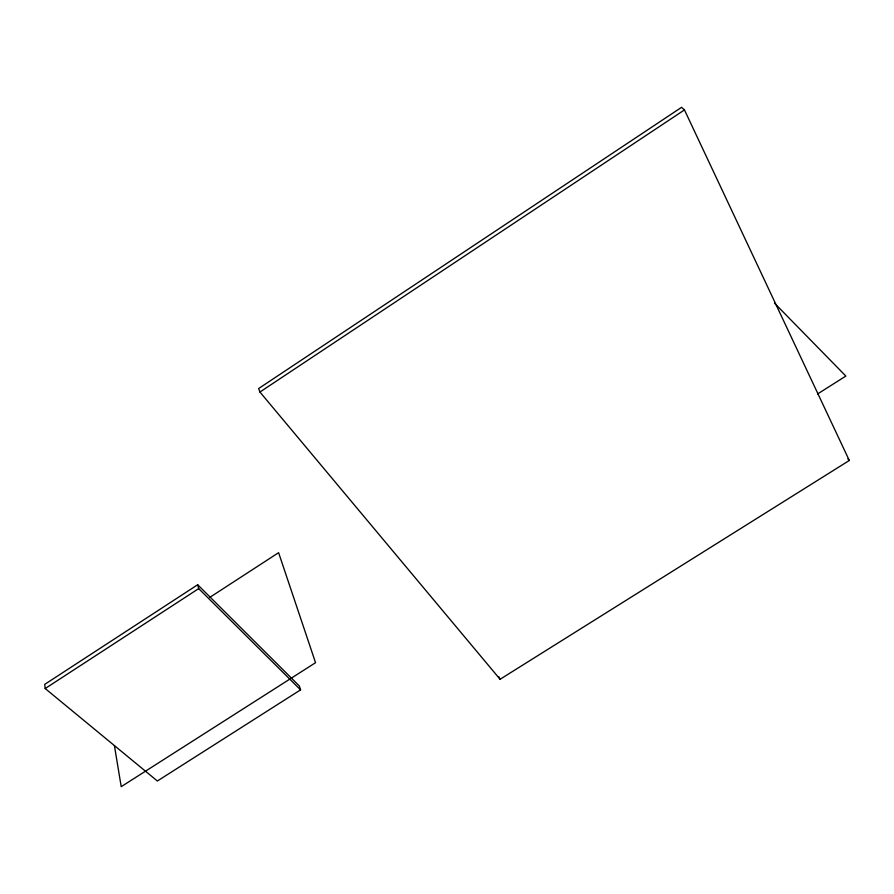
<?xml version="1.0" encoding="UTF-8"?>
<svg xmlns="http://www.w3.org/2000/svg" width="894" height="894" viewBox="0 0 894 894"><rect width="100%" height="100%" fill="white"/><g stroke="black" fill="none" stroke-linecap="round" stroke-linejoin="round"><path stroke-width="1.34" d="M259.942 392.041L684.458 109.917L849.3 460.488L500.081 679.284L259.942 392.041L258.645 388.544L681.563 107.325L684.458 109.917M197.686 584.743L44.7 684.391L45.192 688.536L157.378 780.998L300.563 689.866L299.334 685.989L197.686 584.743L198.691 588.61L300.563 689.866M45.192 688.536L198.691 588.61M209.878 597.326L278.604 552.682L315.548 662.7L121.215 786.675L114.421 745.652M817.597 393.963L845.847 376.061L774.55 303.211M847.881 458.924L849.3 460.488M498.919 676.836L500.081 679.284"/></g></svg>
